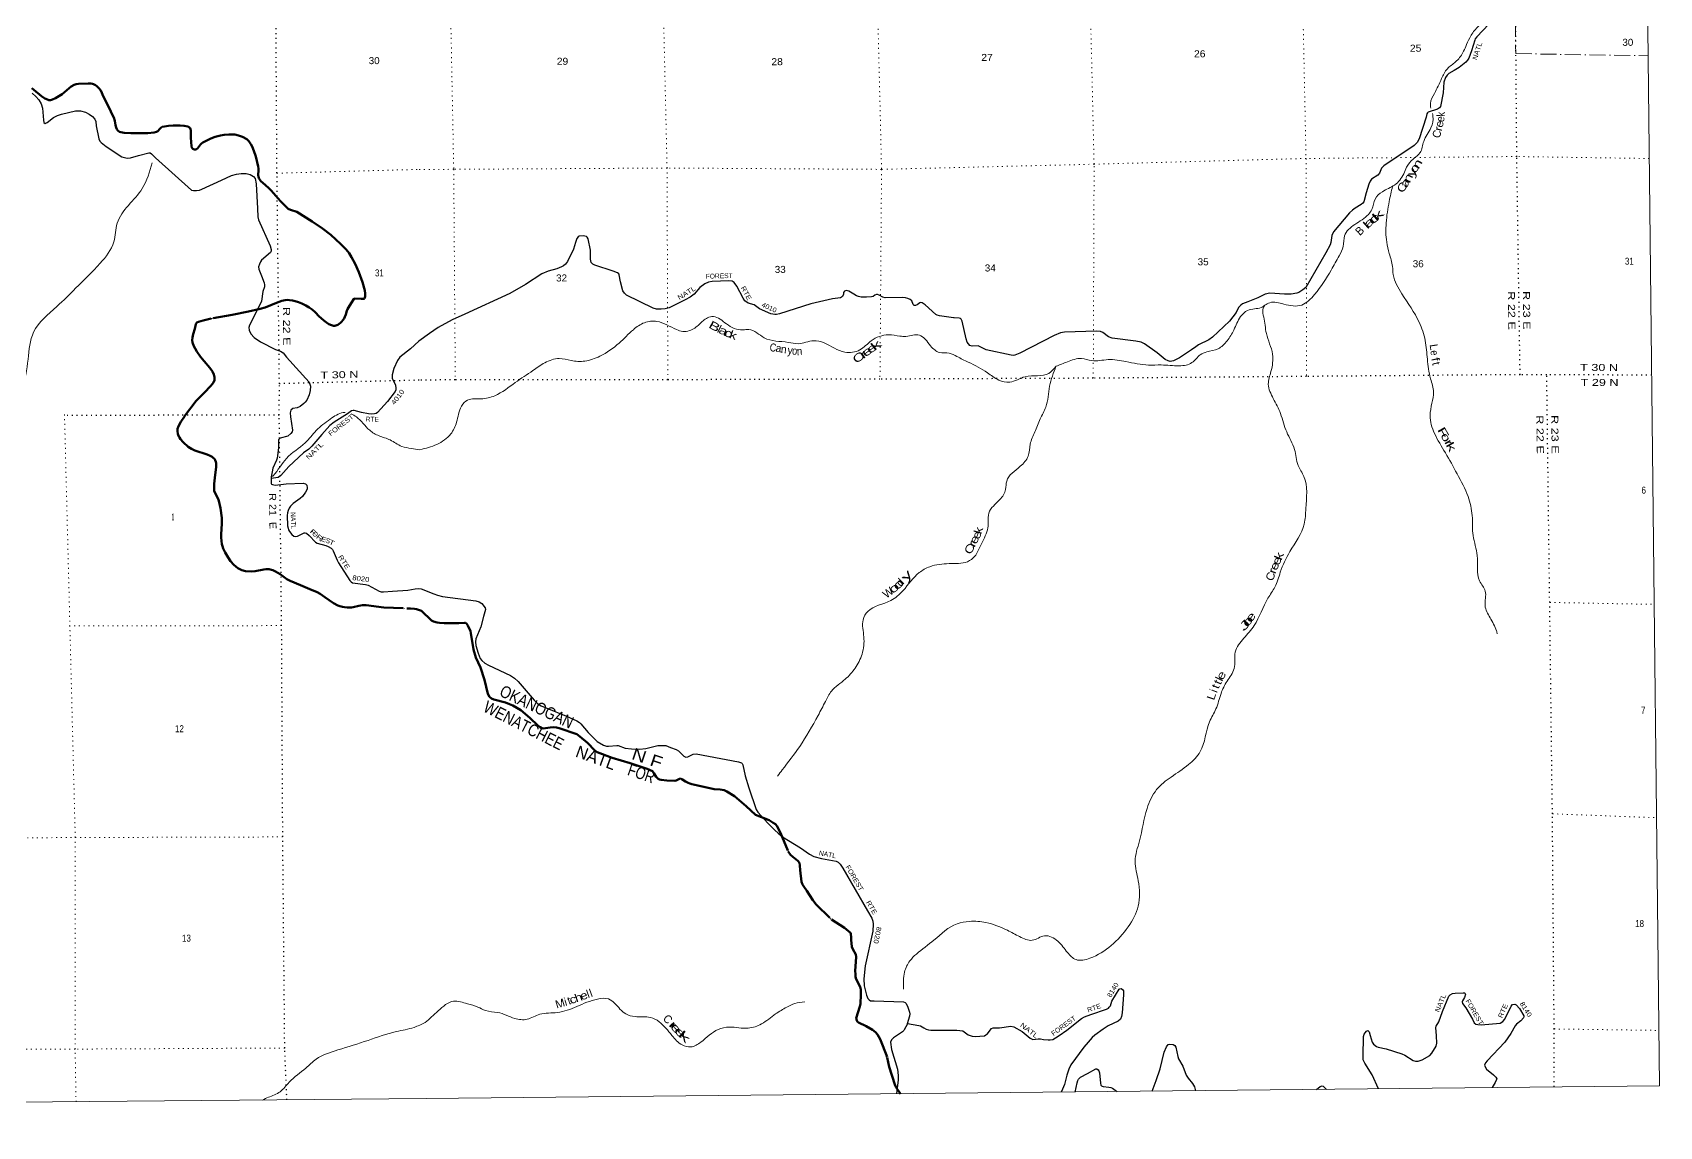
# Model space of a CAD drawing. Header units: feet. Extents: x 0 to 246606, y 183576 to 368785.
# Drawn here: x 205943 to 246606, y 183916 to 211269 of the extents above; entities that cross this region are included whole.
import ezdxf
from ezdxf.enums import TextEntityAlignment as Align

# ---------------------------------------------------------------- set-up
doc = ezdxf.new("R2010")
doc.units = ezdxf.units.FT
doc.header["$LTSCALE"] = 80
for name, pattern in [('DOT_DASHED', [7.7, 5, -1.2, 0.3, -1.2]), ('DOTTED', [1.5, 0.3, -1.2]), ('LONG_DASH_SHORT_DASH', [9.9, 6, -1.2, 1.5, -1.2])]:
    doc.linetypes.add(name, pattern=pattern)
for name, color, linetype, lineweight in [('11', 7, 'LONG_DASH_SHORT_DASH', 60), ('29', 7, 'Continuous', 25), ('30', 7, 'Continuous', 25), ('39', 7, 'Continuous', 13), ('4', 7, 'Continuous', 13), ('41', 7, 'Continuous', 13), ('44', 7, 'DOT_DASHED', 13), ('6', 7, 'DOTTED', 25), ('7', 7, 'DOTTED', 13)]:
    doc.layers.add(name, color=color, linetype=linetype, lineweight=lineweight)

msp = doc.modelspace()

# ---------------------------------------------------------------- linework, layer by layer
at = {"layer": '11'}
for points in [[(205929.28, 209878.68), (205976.35, 209834.65), (206167.36, 209680.72), (206252, 209623.5), (206314.96, 209590.66), (206352.75, 209579.75), (206393.06, 209580.3), (206439.2, 209591.87), (206513.36, 209626.19), (206684.31, 209729.96), (206856.95, 209878.93), (206909.09, 209919.4), (206985.51, 209962.25), (207033.9, 209978.59), (207094.64, 209987.96), (207336.32, 209994.31), (207402.67, 209990.75), (207441.76, 209983.58), (207469.34, 209975.38), (207513.02, 209955.71), (207552.13, 209929.62), (207603.9, 209879.7), (207647.01, 209815.65), (207717.11, 209664.27), (207767.35, 209567.22), (207902.61, 209292.7), (207982.95, 209119.41), (207994.39, 209086.78), (208001.27, 209057.8), (208016.69, 208956.62), (208030.15, 208898.36), (208048.86, 208853.86), (208068.4, 208825.19), (208094.23, 208800.82), (208116.93, 208786.63), (208150.72, 208774.36), (208230.55, 208761.26), (208399.61, 208752.48), (208677.89, 208749.82), (208828.53, 208755.99), (208982.89, 208771.71), (209044.08, 208784.04), (209076.24, 208806.7), (209125.84, 208864.17), (209154.74, 208893.04), (209179.46, 208908.16), (209237.24, 208922.64), (209344.16, 208936.89), (209461.43, 208943.28), (209536.55, 208943.67)], [(209536.55, 208943.67), (209635.47, 208944.18), (209735.3, 208934.31), (209823.67, 208915.5), (209848.53, 208905.72), (209867.59, 208893.75), (209884.88, 208876.26), (209894.68, 208855.53), (209899.32, 208821.35), (209901.4, 208762.6), (209900.64, 208656.66), (209905.73, 208521.97), (209914.18, 208435.49), (209924.78, 208386.37), (209929.22, 208378.04), (209937.41, 208368.9), (209948.85, 208360.78), (209964.81, 208353.49), (209988.79, 208347.59), (210012.83, 208346.48), (210037.48, 208352.55), (210062.69, 208370.31), (210088.45, 208398.55), (210143.05, 208471.86), (210164.29, 208496.23), (210196.03, 208522.96), (210399.96, 208619.07), (210511.37, 208660.56), (210637.09, 208695.65), (210733.11, 208712.66), (210851.15, 208723.12), (210932.46, 208722.64), (211000.66, 208716.4), (211094.35, 208697.53), (211191.47, 208662.69), (211297.26, 208601.56), (211352.87, 208550.08), (211401.93, 208480.11), (211432.59, 208416.69), (211473.39, 208314.5), (211520.31, 208170.86), (211583.85, 207919.44), (211593.66, 207868.59), (211594.7, 207828.99), (211585.86, 207701.35), (211588.31, 207666.07), (211599.85, 207624.52), (211614.35, 207598.99), (211649.22, 207555.62), (211695.47, 207508.53), (211839.83, 207384.15), (211909.28, 207314.95), (212144.61, 207050.33), (212231.51, 206956.95), (212335.9, 206859.32), (212387.28, 206834.22), (212550.16, 206782.24), (212934.42, 206544.85), (213192.27, 206367.64), (213396.12, 206210), (213649.39, 205981.15), (213779.35, 205843.65), (213853.49, 205750.26), (213915.75, 205652.63), (214004.94, 205485.74), (214097.82, 205279.96), (214186.9, 205030.23), (214245.92, 204821.14), (214258.47, 204742.59), (214259.14, 204697.45), (214256.38, 204670.87), (214249.31, 204643.86), (214236.87, 204622.73), (214224.09, 204613.1), (214208.14, 204609.37), (214158.51, 204611.42), (213977.82, 204619.44), (213905.23, 204503.58)], [(213905.23, 204503.58), (213836.95, 204394.6), (213815.22, 204351.9), (213799.96, 204311.96), (213770.65, 204217.65), (213750.75, 204162.85), (213728.15, 204116.78), (213699.32, 204074.01), (213673.01, 204042.93), (213637.75, 204008.42), (213607.41, 203984.39), (213569.77, 203961.33), (213544.9, 203950.2), (213522.26, 203943.01), (213502.55, 203939.17), (213468.02, 203938.33), (213441.09, 203942.62), (213412.53, 203950.99), (213352.63, 203978.12), (213289.05, 204016.35), (213222.25, 204064.65), (213155.5, 204123.92), (213106.97, 204172.45), (213005.41, 204276.47), (212933.16, 204341.17), (212855.47, 204396.37), (212776.65, 204440.58), (212671.53, 204492.84), (212589.47, 204527.14), (212503.69, 204555.35), (212438.08, 204570.65), (212367.23, 204580.04), (212306.72, 204581.35), (212254.83, 204576.87), (212175.98, 204559.97), (212041.01, 204513.82), (211759.31, 204396.34), (211632.9, 204356.91), (211339.41, 204292.94), (210928.97, 204207.25), (210404.46, 204115.37), (210206.19, 204070.42), (210087.5, 204036.91), (210050.91, 204019.81), (210033.02, 203997.58), (210022.31, 203973.12), (209999.19, 203860.66), (209959.6, 203723.71), (209941.97, 203645.18), (209936.58, 203577.8), (209942.99, 203522.07), (209977.94, 203427), (210009.17, 203368.02), (210053.16, 203297.38), (210144.71, 203161.77), (210234.29, 203047.75), (210374.16, 202881.06), (210438.54, 202792.34), (210438.54, 202792.34), (210475.58, 202717.41), (210490.63, 202651.03), (210488.59, 202578.08), (210464.66, 202518.84), (210402.35, 202438.91), (210230.27, 202263.18), (210137.24, 202172.07), (210034.52, 202057.44), (209741.99, 201671.65), (209650.62, 201532.73), (209587.38, 201423.16), (209569.5, 201356.76), (209567.32, 201296.23), (209574.97, 201241.78), (209586.76, 201201.13), (209613.28, 201145.29), (209643.46, 201101), (209708.98, 201024.65), (209836.67, 200907.28), (209913.2, 200857.68), (209996.99, 200820.17), (210307.72, 200716.9), (210380.65, 200685.74), (210432.34, 200656.34), (210461.31, 200634.76), (210489.61, 200606.93), (210511.61, 200575.78), (210527.44, 200538.85), (210534.61, 200502.52), (210535.16, 200447.39)], [(210535.16, 200447.39), (210532.06, 200408.32), (210512.37, 200266.61), (210506.96, 200212.48), (210486.49, 199986.08), (210478.78, 199865.81), (210483.39, 199808.62), (210503.87, 199752.37), (210581.8, 199610.64), (210599.61, 199562.75), (210637.16, 199378.92), (210670.18, 199132.77), (210673.53, 199057.07), (210673.76, 198988.04), (210661.74, 198729.87), (210660.59, 198646.13), (210664.95, 198563.09), (210677.83, 198478.99), (210692.67, 198425.51), (210710.86, 198368.7), (210758.21, 198263.61), (210828.81, 198139.12), (210893.23, 198048.58), (210972.13, 197962.69), (211077.62, 197879.95), (211177.4, 197826.73), (211266.99, 197804.12), (211416.05, 197793.66), (211505.69, 197801.79), (211722.32, 197845), (211770.96, 197850.74), (211821.56, 197852.13), (211855.59, 197849.63), (211885.15, 197844.76), (211918.92, 197835.62), (211951.42, 197823.62), (212015.97, 197793.17), (212129.04, 197722.27), (212300.63, 197602.9), (212383.68, 197556.96), (212637.18, 197448.78), (212875.55, 197352.24), (213053.09, 197273.44), (213131.4, 197231.07), (213248, 197150.87), (213464.52, 196997.63), (213572.96, 196942.81), (213625.76, 196923.95), (213688.14, 196907.53), (213744.03, 196897.66), (213807.62, 196892.12), (213911.97, 196893.31), (213958.26, 196900.7), (214098.05, 196934.6), (214190.71, 196951.59), (214279.82, 196949.74), (214723.87, 196891.23), (215389.34, 196865.96), (215487.38, 196859.92), (215542.92, 196847.42), (215663.58, 196806.06)], [(215664.29, 196805.82), (215918.24, 196569.44), (215968.27, 196543.49), (216052.58, 196517.53), (216113.73, 196505.48), (216229.45, 196496.93), (216596.96, 196501.73), (216742.34, 196510.1), (216764.57, 196505.02), (216785.88, 196492.04), (216823.21, 196441.62), (216886.87, 196302), (216900.21, 196251.97), (216965.41, 195844.23), (217024.26, 195640.41), (217139.7, 195394.3), (217239.09, 195085.57), (217323.25, 194733.44), (217362.16, 194657.42), (217412.19, 194614.78), (217472.01, 194591.35), (217760.88, 194513.19), (217862.46, 194475.72), (217945.37, 194439.55), (218051.46, 194386.73), (218148.86, 194326.2), (218375.29, 194132.83), (218575.48, 193939.39), (218628.65, 193896.32), (218669.42, 193877.78), (218704.82, 193868.99), (218878.45, 193889.54), (218956.62, 193896.32), (219037.97, 193893.9), (219106.71, 193877.78), (219547.08, 193723.32), (219624.62, 193669.2), (219811.91, 193511.85), (219995.95, 193314.34), (220056.36, 193272.42), (220428.34, 193135.52), (220878.83, 193003.18), (221305.11, 192862.72), (221434.43, 192798.37), (221475.28, 192750.04), (221532.72, 192656.41), (221579.97, 192609.13), (221610.41, 192588.73), (221653.16, 192580.39), (221800.26, 192564.89), (221996.14, 192561.26), (222032.09, 192570.2), (222116.4, 192610.06), (222145.49, 192618.1), (222172.92, 192603.57), (222266.76, 192541.62), (222330.89, 192509.48), (222375.36, 192490.01), (222422.34, 192475.31), (222573.97, 192441.37), (222981.87, 192351.27), (223133.22, 192337.98), (223226.25, 192321.48), (223294.42, 192295.34), (223490.99, 192172.6), (223776.06, 191928.87), (224016.67, 191709.27), (224354.09, 191572.66), (224457.16, 191511.99), (224509.04, 191474.91), (224548.14, 191429.69), (224635.21, 191262.28), (224831.75, 190794.23), (224890.76, 190711.03), (224946.35, 190655.41), (225074.2, 190560.85), (225114.86, 190506.07), (225124.23, 190438.48), (225126.08, 190323.52), (225159.96, 190031.65), (225188.15, 189962.91), (225219.65, 189912.85), (225295.56, 189811.83), (225443.86, 189575.4), (225526.26, 189465.01), (225908.44, 189092.24), (226235.86, 188884.94), (226385.47, 188758.03), (226398.14, 188733.66), (226404.17, 188640.47)], [(226404.17, 188640.47), (226407.93, 188582.41), (226420.29, 188410.8), (226442.61, 188349.86), (226521.53, 188213.13), (226526.92, 188157.97), (226519.77, 188031.4), (226507.98, 187805.23), (226510.25, 187725.97), (226515.8, 187661.07), (226528.46, 187601.33), (226627.68, 187409.71), (226642.73, 187344.96), (226646.12, 187215.9), (226634.34, 186981.65), (226623.27, 186915.74), (226527.82, 186624.04), (226543.6, 186563.46), (226565.83, 186533.8), (226590.57, 186515.13), (226780.52, 186426.68), (226938.15, 186334.12), (227011.47, 186271.45), (227063.52, 186213.22), (227128.2, 186102.72), (227304.98, 185640.64), (227357.47, 185406.15), (227497.43, 184962.21), (227527.98, 184893.41), (227637.71, 184733.25)]]:
    msp.add_lwpolyline(points, dxfattribs=at)
at = {"layer": '29'}
for points in [[(242635.64, 211789.88), (242037.86, 211157.22), (242004.24, 211115.17), (241987.78, 211081.77), (241912.28, 210813.4), (241840.32, 210629.38), (241810.9, 210574.71), (241770.35, 210526.33), (241602.25, 210396.05), (241475.12, 210320.19)], [(241475.12, 210320.19), (241345.56, 210242.87), (241298.12, 210200.39), (241256.09, 210145.71), (241216.85, 210030.4), (241203.99, 209760.55), (241135.46, 209417.76), (241108.98, 209386.56), (241059.44, 209356.71), (240822.06, 209276.16), (240807.58, 209263.88), (240793.75, 209239.35), (240775.06, 209154.98), (240599.89, 208611.98), (240549.97, 208515.95), (240478.75, 208441.85), (239713.55, 207937.64), (239657.43, 207877.18), (239608.47, 207748.37), (239566.61, 207705.3), (239410.29, 207603.3), (239373.1, 207554.9), (239343.14, 207477.92), (239279.14, 207259.97), (239213.38, 207035.48), (239192.36, 207006.04), (239149.35, 206971), (238996.95, 206879.1), (238935.97, 206829.4), (238861.08, 206757.15), (238461.02, 206282.64), (238419.49, 206195.76), (238391.38, 206016.36), (238372.76, 205958.79), (238271.27, 205761.69), (237766.74, 204895.8), (237696.06, 204831.62), (237590.49, 204771.49), (237544.75, 204755.91), (237397.64, 204730.68), (237235.54, 204724.14), (236867.58, 204749.15), (236754.56, 204726.47), (236569.63, 204638.15), (236439.33, 204583.47), (236316.72, 204533.04), (236187.14, 204482.53), (236141.93, 204455.05), (236082.07, 204390.01), (236023.05, 204264.8), (235864.07, 204050.06), (235434.79, 203647.67), (235346.57, 203584.63), (235081.47, 203457.54), (235014.48, 203412.15), (234911.29, 203333.29), (234610.72, 203133.42), (234459.67, 203058.85), (234379.81, 203046.24), (234330.82, 203060.56), (234249.52, 203096.71), (234053.68, 203257.45), (233731.74, 203484.16), (233652.68, 203525.7), (233516.77, 203552.76), (232929.74, 203626.64), (232836.75, 203657.61), (232691.93, 203771.1), (232635.52, 203794.88), (232536.01, 203801.97), (231734.3, 203780.97), (231635.18, 203759.13), (231480.88, 203690.21), (230621.7, 203248.01), (230496.14, 203199.75), (230449.9, 203195.55), (230400.05, 203201.81), (229781.61, 203334.34), (229731.51, 203359.1), (229577.09, 203432.25), (229429.71, 203424.94), (229369.71, 203445.8), (229336.08, 203483.65), (229306.66, 203525.71), (229277.95, 203610.84), (229175.58, 204052.81), (229155.35, 204101.91), (229138.54, 204114.53), (229103.98, 204126.67), (228978.87, 204132.52)], [(205936.49, 209754.91), (206025.7, 209668.36), (206097.15, 209584.24), (206155.99, 209487.51), (206190.66, 209381.81), (206215.99, 209080.35), (206227.45, 209020.66), (206260.95, 208994.39), (206307.3, 209016.45), (206467.36, 209141.76), (206563.69, 209193.1), (206668.49, 209224.69), (207017.66, 209307.41), (207139.52, 209310.86), (207266.08, 209274.23), (207358.08, 209228.85), (207442.14, 209165.77), (207504.05, 209100.1), (207526.2, 209048), (207533.89, 208933.49), (207599.47, 208610.39), (207627.08, 208551.71), (207656.5, 208518.06), (207779.61, 208419.45)], [(207779.61, 208419.45), (208177.68, 208164.77), (208274.89, 208131.78), (208324.79, 208129.03), (208387.84, 208139.54), (208592.23, 208198.02), (208851.59, 208261.54), (208883.8, 208259.41), (208917.43, 208234.17), (209019, 208136.84), (209918.08, 207331.03), (209964, 207315.2), (210043.86, 207315.2), (210115.31, 207327.81), (210177.9, 207352.31), (210667.5, 207579.58), (210914.27, 207695.25), (211044.2, 207731.58), (211153.76, 207746.46), (211283.77, 207744.19), (211380.16, 207715.02), (211464.51, 207668.49), (211505.28, 207615.96), (211530.74, 207483.49), (211569.56, 206866.35), (211573.79, 206661.19), (211594.64, 206587.01), (211881.92, 205932.66), (211905.84, 205841.05), (211905.84, 205803.19), (211887.7, 205771.79), (211669.83, 205573.99), (211636.84, 205536.12), (211611.62, 205477.24), (211594.81, 205409.94), (211598.29, 205349.8), (211664.14, 205183.63), (211730.05, 205011.42), (211741.92, 204964.12), (211737.72, 204913.65), (211698.44, 204793.76), (211662.06, 204549.84), (211624.12, 204458.89), (211365.65, 203952.79), (211351.03, 203893.73), (211355.23, 203826.44), (211402.05, 203735.96), (211485.53, 203641.38), (211640.28, 203537.69), (212014.47, 203347.11), (212137.01, 203302.81), (212204.26, 203260.75), (212290.64, 203155.34), (212853.65, 202530.51), (212889.36, 202423.78), (212885.16, 202314.43), (212853.18, 202210.63), (212796.89, 202078.9), (212759.07, 202028.43), (212721.59, 201989.74), (212632.97, 201921.18), (212557.31, 201887.53), (212452.24, 201870.71), (212397.6, 201824.45), (212384.99, 201761.36), (212393.18, 201657.81), (212440.87, 201324.43), (212431.22, 201281.89), (212401.8, 201239.83), (212326.48, 201176.17), (212132.8, 201126.27), (212107.58, 201105.24), (212093.43, 201084.81), (212087.65, 200883.56), (212057.15, 200623.68), (212041.07, 200573.17), (211952.07, 200375.53), (211932.19, 200288.18), (211905.83, 200156.83), (211904.07, 200116.83)], [(219885.75, 205830.71), (219827.82, 206108), (219807.65, 206154.37), (219786.64, 206171.2), (219703.62, 206187.45), (219605.91, 206179.61), (219576.48, 206162.78), (219544.91, 206115.63), (219514.23, 206015.34)], [(219514.23, 206015.34), (219465.27, 205855.27), (219315.58, 205541.97), (219261.25, 205477.23), (219210.81, 205439.38), (219160.38, 205409.94), (219049.08, 205364.55), (218832.53, 205304.79), (218670.92, 205232.46), (218262.05, 204969.26), (217868.91, 204740.42), (216745.96, 204227.51), (216432.59, 204083.9), (216079.5, 203889.52), (215865.15, 203746.52), (215599.37, 203548.32)], [(222257.82, 204588.17), (221852.78, 204386.25), (221757.89, 204358.47), (221657.02, 204350.06), (221539.33, 204354.27), (221452.92, 204376.77), (220791.18, 204705.46), (220736.54, 204751.72), (220696.2, 204807.06), (220640.9, 205034.05), (220604.39, 205210.88), (220593.63, 205235.39), (220564.21, 205260.63), (220451.72, 205306.18), (219995.46, 205449.2), (219950.56, 205479.33), (219925.34, 205504.57), (219908.53, 205521.39), (219890.55, 205603.29), (219885.75, 205830.71)], [(225941.28, 204613.28), (225941.28, 204613.28), (225398.77, 204489.28), (224616, 204234.4), (224540.35, 204219.67), (224493.06, 204217.78), (224443.68, 204223.87), (224393.24, 204234.4), (224113.6, 204357.43), (223981.07, 204456.93), (223828.97, 204505.95), (223745.96, 204562.46), (223702.24, 204627.64), (223543.06, 204924.19), (223476.96, 205018.79), (223430.72, 205048.23), (223345.46, 205059.37), (222927.45, 205047.72), (222838.09, 205027.2), (222745.62, 204985.14), (222622.33, 204890.09), (222480.82, 204728.59), (222382.85, 204650.5), (222257.82, 204588.17)], [(228978.87, 204132.52), (228958.45, 204133.47), (228613.15, 204181.82), (228554.3, 204198.65), (228521.05, 204220.28), (228249.48, 204457.48), (228176.02, 204511.98), (228137.6, 204520.93), (228117.18, 204507.78), (228057.57, 204457.84), (228012.1, 204440.48), (227980.96, 204445.11), (227953.26, 204469.92), (227922.95, 204563.37), (227877.6, 204596.1), (227819.28, 204616.83), (227764.12, 204633.95), (227693.75, 204639.9), (227255.54, 204633.95), (227196.69, 204649.71), (227104.23, 204705.45), (227058, 204718.07), (227040.35, 204714.79), (226999.15, 204701.25), (226952.02, 204669.74), (226915.09, 204659.19), (226790.68, 204648.22), (226654.5, 204648.68), (226583.05, 204667.6), (226541.02, 204682.33), (226468.48, 204729.99), (226347.68, 204804.29), (226279.58, 204814.92), (226238.4, 204804.29), (226213.18, 204770.65), (226208.98, 204724.38), (226183.76, 204669.71), (226138.31, 204638.57), (225941.28, 204613.28)], [(215599.37, 203548.32), (215393.03, 203362.21), (215127.31, 203149.74), (215066.57, 203069.38), (214972.36, 202870.22), (214927.87, 202711.88), (214929.95, 202658.25), (214935.07, 202624.32), (215014.96, 202454.3), (215024.54, 202379.62), (215026.62, 202338.6), (215006.73, 202293.25), (214815.47, 202041.45), (214562.2, 201767.67), (214530.66, 201745.58), (214488.63, 201732.96), (214417.17, 201728.75), (214343.63, 201738.23), (214168.32, 201770.01), (213979.75, 201818), (213954.83, 201817.08), (213919.12, 201809.73), (213812.61, 201737.5), (213482, 201527.94), (213375.74, 201444.48), (213170.21, 201216.65), (212923.37, 200925.95), (212847.33, 200850.79), (212713.17, 200758.42), (212350.87, 200416.01), (212145.41, 200194.68), (212079.77, 200147.14), (211904.07, 200116.83)], [(211904.11, 200112.81), (211907.4, 199996.17), (211914.24, 199975.97), (211939.46, 199967.56), (212009.9, 199953.16), (212285.65, 199980.67), (212704.42, 200001.2), (212765.74, 199982.5), (212796.89, 199950.73), (212809.5, 199887.65), (212805.3, 199849.79), (212767.98, 199779.34), (212687.61, 199665.79), (212635.74, 199616.78), (212456.44, 199492.3), (212389.81, 199424.67), (212355.57, 199373.48), (212330.35, 199319.86), (212313.52, 199256.77), (212308.38, 199190.31), (212317.74, 198932.92), (212328.23, 198874.04), (212342.28, 198836.65), (212368.18, 198788.87), (212424.92, 198719.47), (212477.46, 198677.41), (212514.18, 198667.74), (212561.52, 198673.21), (212733.22, 198758.94), (212756.97, 198761.53), (212786.39, 198748.91), (212857.97, 198694.07), (213017.55, 198529.15), (213058.11, 198503.38), (213270.82, 198443.61), (213334.89, 198415.6), (213404.24, 198377.74), (213437.94, 198345.06), (213460.98, 198310.45), (213552.97, 198072.86), (213589.18, 198008.68), (213872.89, 197564.96), (213904.41, 197531.31), (213943.28, 197508.29), (214261.77, 197469.93), (214328.92, 197450.35), (214513.17, 197348.27), (214604.23, 197303.14), (214658.87, 197286.32), (214715.89, 197286.37), (214935.82, 197297.1), (215321.56, 197327.96), (215507.9, 197358.87), (215596.13, 197366.22), (215658.94, 197361.39)], [(215658.94, 197361.39), (215968.95, 197231.81), (216066.87, 197197.99), (216185.86, 197169.26), (217019.49, 197057.68), (217105.04, 197033.96), (217169.82, 196988.52), (217251.9, 196884.56), (217260.56, 196842.6), (217218.15, 196670.89), (217150.68, 196406.61), (217025.19, 196110.78), (217017.86, 196035.08), (217025.1, 195938.52), (217083.97, 195749.81), (217130.26, 195618.69), (217169, 195569.38), (217243.75, 195496.72), (217338.1, 195452.07), (217890.75, 195191.12), (217987.69, 195128.71), (218084.43, 195045.84), (218479.46, 194573.54), (218565.97, 194488.38), (218651.79, 194434.74), (218795.64, 194373.61), (219293.02, 194172.57), (219547.05, 194062.52), (219614.3, 194020.46), (219648.81, 193986.42), (219829.29, 193764.53), (220058.29, 193539.04), (220211.14, 193448.47), (220291, 193427.44), (220342.52, 193422.73), (220548.33, 193442.62), (220576.81, 193444.26), (220755.17, 193377.97), (220917.26, 193355.94), (221110.6, 193347.53), (221268.41, 193366.29), (221568.74, 193440.05), (221675.51, 193444.28), (221770.49, 193437.95), (221886.21, 193393.76), (222026.88, 193341.22), (222085.27, 193304.89), (222220.22, 193177.19), (222274.99, 193153.54), (222325.3, 193156.16), (222457.91, 193227.58), (222527.05, 193231.87), (222836.31, 193174.48), (223589.54, 193030), (223666.09, 193006.85), (223682.9, 192990.03), (223699.55, 192954.46), (223757.41, 192683.2), (223849.95, 192384.07), (224028.26, 191844.12), (224073.79, 191776.64), (224153.65, 191679.91), (224321.78, 191499.06), (224497.21, 191324.79), (224582.37, 191250.91), (224691.65, 191158.38), (225138.98, 190879.42), (225359.94, 190723.08), (225472.84, 190668.92), (225663.38, 190616.21), (226029.86, 190546.91), (226078.67, 190521.2), (226124.9, 190474.93), (226193.54, 190377.21), (226814.66, 189307.65), (226919.91, 189125.37), (226948.71, 189049.14), (226957.12, 188977.64), (226944.12, 188797.47), (226754.69, 187934.29), (226717.54, 187604.43), (226728.48, 187434.85), (226789.96, 187197.85), (226822.62, 187112.35), (226851.98, 187081.63), (226889.87, 187061.88), (226975.51, 187056.53), (227713.16, 187030.68), (227755.7, 187015.61), (227768.31, 186998.79), (227813.46, 186922.84), (227859.69, 186776.29), (227869.19, 186729.61), (227864.99, 186670.73), (227806.73, 186481.94)], [(227814.66, 186494.09), (228096.06, 186444.18), (228138.19, 186431), (228218.04, 186380.82), (228276.89, 186351.09), (228339.8, 186335.57), (228398.78, 186325.85), (229044.95, 186323.53), (229194.59, 186310.73), (229327.12, 186211.22), (229424.34, 186172.33), (229505.45, 186164.45), (229733.48, 186184.53), (229773.2, 186205.98), (229802.62, 186227.01), (229907.7, 186365.8), (229953.93, 186386.83), (230110.82, 186383.04), (230395.26, 186420.48), (230468.09, 186406.24), (230677.56, 186291.3), (230878.61, 186126.07), (230946.62, 186094.33), (231077.74, 186109.55), (231139.2, 186109.25), (231211.27, 186092.59), (231328.34, 186079.81), (231378.78, 186079.81), (231443.56, 186094.59), (231513.28, 186130.28), (231605.76, 186189.16), (231790.7, 186323.74), (232160.56, 186616.05), (232236.63, 186657), (232397.5, 186716.76), (232786.83, 186851.58), (232833.06, 186872.61), (232853.82, 186899.85), (232883.5, 186935.7), (232922.74, 187045.38), (233104.85, 187350.9), (233123.07, 187360.49), (233148.29, 187364.69), (233183.73, 187343.53), (233207.14, 187305.81), (233211.61, 187210.92), (233178.75, 186759.73), (233160.9, 186662.31), (233131.48, 186599.23), (233074.25, 186549.48), (232829.18, 186436.66), (232698.9, 186353), (232492.61, 186201.78), (232429.56, 186142.89), (232325.15, 186025.69), (232215.63, 185895.92), (231897.8, 185456.37), (231845.33, 185352.19), (231793.85, 185201.84), (231734.06, 184969.83), (231685.62, 184851.7), (231649.27, 184774.36)], [(239583.16, 184857.78), (239425.64, 185205.21), (239240.28, 185495.49), (239204.97, 185579.31), (239197.69, 185674.28), (239205.8, 186167.52), (239221.78, 186222.81), (239247, 186260.66), (239284.83, 186302.72), (239315.1, 186315.41), (239347.88, 186281.69), (239377.22, 186191.14), (239427.79, 186020.48), (239457.16, 185974.66), (239534.08, 185918.73), (239574.84, 185898.96), (239777.27, 185854.4), (240167.48, 185734.93), (240245.83, 185697.4), (240453.45, 185568.35), (240512.13, 185547.76), (240575.18, 185545.67), (240679.51, 185584.39), (240864.05, 185690.65), (240919.83, 185749.65), (241029.11, 185922.09), (241046.14, 185998.19), (241031.8, 186179.23), (241017.08, 186392.48), (241024.91, 186426.79), (241094.1, 186536.06), (241183.94, 186788.46), (241344.35, 187173.33), (241378.79, 187208.83), (241432.61, 187238.52), (241499.46, 187252.15), (241697.41, 187259.55), (241731.03, 187255.34), (241748.03, 187244.22), (241760.45, 187225.9), (241735.12, 187143.46), (241680.6, 187059.77), (241676.39, 187036.64), (241680.38, 186994.03), (241768.64, 186880.05), (241931.68, 186597.63), (241979.02, 186508.81), (242018.04, 186473.57), (242067.28, 186462.54), (242153.59, 186456.62), (242627.74, 186502.98), (242689.34, 186538.25), (242745.76, 186598.61), (242897.27, 186928.03), (242933.12, 186967.24), (242987.58, 186977.12), (243025.59, 186954.63), (243106.13, 186863.4), (243215.37, 186685.19), (243218.93, 186668.63), (243206.32, 186630.78), (243138.18, 186555.69), (243029.79, 186470.95), (242996.27, 186431.68), (242895.59, 186239.58), (242742.67, 186024.89), (242303.94, 185560.14), (242256.42, 185507.81), (242234.57, 185450.84), (242248.01, 185406.87), (242286.3, 185350.64), (242457.77, 185205.17), (242517.01, 185146.11), (242542.23, 185108.26), (242535.97, 185087.08), (242502.32, 185014.67), (242479.2, 184970.51), (242426.45, 184888.36)], [(227808.75, 186481.96), (227730.49, 186332.17), (227717.88, 186315.34), (227683.91, 186283.62), (227459.48, 186134.74), (227415.25, 186084.02), (227388.15, 186021.39), (227414.58, 185842.47), (227560, 185348.53), (227579.17, 185190.27), (227581.45, 185080.99), (227533.69, 184732.19)], [(233923.88, 184797.99), (234023.7, 185062.03), (234125.09, 185360.82), (234225.1, 185772.33), (234283.14, 185909.47), (234329.37, 185964.15), (234372.11, 185974.89), (234451.26, 185964.15), (234493.29, 185943.12), (234516.45, 185899.65), (234565.79, 185664.55), (234581.56, 185606.65), (234691.98, 185422.07), (234774.9, 185198.68), (234822.9, 185123.27), (234933.64, 184987.34), (234985.05, 184904.27), (235013.01, 184809.38)], [(231998.63, 184777.98), (232050.74, 185008.8), (232070.23, 185063.05), (232084.91, 185099.84), (232108.05, 185126.14), (232139.93, 185148.46), (232314.55, 185240.55), (232515.14, 185357.02), (232538.87, 185357.46), (232547.25, 185356.4), (232576.67, 185331.16), (232593.51, 185306.99), (232607.28, 185255.15), (232634.65, 184999.74), (232648.13, 184952.64), (232660.76, 184934.77), (232675.47, 184926.36), (232700.29, 184917.77), (232847.96, 184900.93), (232896.14, 184888.51), (232933.94, 184872.73), (232998.35, 184827.74), (233051.38, 184788.9)], [(238035.28, 184841.29), (238124.77, 184914.79), (238152.11, 184927.4), (238178.59, 184928.75), (238202.55, 184921.09), (238217.24, 184910.58), (238283.38, 184843.93)]]:
    msp.add_lwpolyline(points, dxfattribs=at)
at = {"layer": '39'}
for points in [[(240890.94, 209378.88), (240883.02, 209498.19), (240981.01, 209747.88), (241161.42, 210116.42), (241305.98, 210364.15), (241509.61, 210533.46), (241692.69, 210767.15), (241762.82, 210916.17), (241862.98, 211135.67), (242029.84, 211375.38), (242247.52, 211568.86), (242563.62, 211921.46), (242879.89, 212239.84), (243173.82, 212572.28), (243268.11, 212749.51), (243287.92, 212840.1), (243396.59, 212891.95)], [(236743.49, 204453.5), (236868.69, 204514.03), (237214.98, 204478.21), (237664.45, 204454.6), (237987.03, 204720.66), (238403.11, 205331), (238601.8, 205687.48), (238703.92, 205921.07), (238735.03, 206188.8), (238992.78, 206468.87), (239331.62, 206722.87), (239414.03, 206843.73), (239503.87, 207103.47), (239681.11, 207288.85), (239985.95, 207456.27), (240213.34, 207736.3), (240285.43, 207899.41), (240446.39, 208102.89), (240623.73, 208266.13), (240715.51, 208546), (240896.05, 208888.37), (240945.27, 209178.25), (240936.54, 209247.02)], [(208929.46, 208010.24), (208685.35, 207370.59), (208059.66, 206500.75), (207974.16, 206035.22), (207631.64, 205498.91), (207020.26, 204875.51), (206549.47, 204417.85), (205970.6, 203778.83), (205831.95, 203100.53), (205702.56, 202345.7), (205556.04, 201784.32), (205351.87, 201169.54), (205120.68, 200865.1), (204517.75, 200475.93), (203885.39, 200033.82), (203458.17, 199498.16), (203102.73, 199014.11), (202650.21, 198419.52), (202242.56, 198180.84), (201935.14, 197980.1), (201613.25, 197413.86), (201531.4, 196843.44), (201480.1, 196124.18), (201505.72, 195385.99), (201407.97, 195059.5), (201102.47, 194606.54), (200595.3, 194283.5), (199935.6, 193784.43), (199466.79, 193328.82), (199430.9, 193292.62)], [(239933.36, 207418.49), (239852.3, 207045.52), (239775.93, 206506.03), (239788.31, 206031.06), (239854.46, 205741.31), (239934.94, 205419.38), (239952.1, 205216.12), (240170.98, 204733.34), (240599.42, 204023.38), (240751.36, 203570.71), (240806.22, 203101.82), (240885.47, 202612.83), (240961.95, 202278.82), (240920.78, 201999.01), (240873.66, 201693.03), (240983.06, 201246.34), (241256.61, 200759.6), (241548.56, 200234.65), (241822.5, 199665.39), (241925.97, 199190.52), (241948.6, 198689.39), (242052.18, 198190.37), (242111.88, 197556.45), (242252.76, 197301.01), (242248.39, 196942.75), (242371.29, 196636.97), (242532.76, 196309.1), (242553.37, 196230.63)], [(215625.07, 200837.65), (216047.47, 200970.92), (216396.4, 201230.98), (216540.75, 201522.99), (216666.34, 201927.69), (216817.42, 202078.82), (217155.3, 202109.41), (217499.02, 202188.32), (218007.53, 202516.99), (218449.38, 202817.41), (218748.01, 203013), (219105.78, 203116.08), (219401.54, 203066.11), (219745.7, 203052.44), (220121.6, 203175.66), (220605.82, 203504.31), (220960.46, 203838.83), (221236.93, 204014.27), (221548.5, 204044.83), (222039.29, 203842.14), (222197.39, 203796.04), (222365.3, 203816.37), (222607.45, 203971.63), (222815.15, 204134.91), (222960.74, 204165.27), (223287.49, 203982.51), (223695.04, 203834.06), (223848.83, 203844.31), (224228.32, 203637.46), (224828.01, 203521.44), (225081.18, 203487.53), (225465.4, 203562.46), (225730.82, 203508.43), (226244.02, 203275.58), (226622.25, 203334.4), (226904.55, 203560.16), (227339.01, 203711.63), (227620.52, 203677.75), (227774.38, 203671.9), (228108.21, 203702.49), (228390.84, 203433.13), (228610.22, 203270.36), (228851.17, 203252.54), (229047.91, 203168.24), (229329.93, 203027.69), (229812.93, 202762.6), (230091.1, 202579.78), (230366.63, 202527.78), (230756.63, 202663.09), (231345.25, 202746.32), (231521.54, 202920.53)], [(227710.46, 187351.03), (227738.8, 187775.74), (227871.04, 188057.67), (228034.19, 188226.93), (228473.77, 188577.67), (229050.71, 188986.93), (229360.13, 189043.66), (229773.17, 189017.99), (230310.49, 188821.39), (230614.86, 188662.75), (230931.06, 188570.55), (231236.16, 188683.62), (231568.76, 188547.16), (231810.97, 188265.68), (232024.35, 188088.82), (232372.33, 188123.45), (232901.12, 188442.08), (233328.01, 188907.52), (233578.56, 189425.08), (233577.55, 190061.09), (233502.39, 190542.02), (233609.24, 191057.4), (233801.71, 191868.74), (234038.31, 192339.99), (234401.15, 192654.4), (234836.89, 192962.86), (235130.84, 193291.28), (235360.06, 194036.24), (235520.46, 194356.45), (235648.17, 194741.02), (235800.53, 195051.16), (235977.15, 195365.35), (236005.55, 195777.98), (236218.46, 196122.4), (236476.03, 196440.71), (236820.91, 197125.44), (236993.66, 197403.39), (237129.54, 197771.88), (237367.93, 198291.43), (237728.99, 198980.2), (237767.64, 199364.67), (237719.27, 200169.68), (237576.27, 200445.24), (237487.33, 200845.66), (237288.91, 201282.17), (237134.9, 201744.9), (236955, 202117.03), (236829.83, 202475.14), (236897.13, 202793.22), (236935.55, 203225.99), (236781.27, 203745.08), (236716.57, 204155.59), (236693.4, 204344.75), (236743.49, 204453.5)], [(231522.53, 202923.65), (231807.4, 203034.68), (232161.21, 203119.64), (232414.48, 203065.6), (232825.25, 203090.25), (233272.82, 203040.46), (233835.92, 202954.59), (234151.67, 202956.99), (234605.16, 202937.4), (234922.58, 203014.26), (235128.1, 203211.75), (235291.71, 203282.39), (235572.7, 203359.21), (235802.48, 203562.77), (235969.2, 203830.65), (236137.63, 204164.96), (236308.95, 204318.13), (236488.89, 204360.61), (236648.64, 204393), (236743.49, 204453.5)], [(231522.53, 202923.65), (231364.99, 202426.33), (231268.31, 201902.91), (231128.03, 201606.88), (230993.97, 201280.67), (230880.04, 200976.62), (230824.81, 200674.65), (230629.67, 200422.83), (230291.39, 200052.1), (230264.03, 199846.77), (230119.52, 199588.97), (229845.84, 199254.54), (229830.74, 199025.08), (229809.37, 198837.87), (229637.21, 198435.13), (229494.74, 198175.33), (229309.18, 198038.24), (228851.96, 197989.39), (228368.57, 197912.33), (228106.14, 197765.09), (227699.42, 197313.76), (227392.94, 197065.84), (226819.4, 196791.43), (226705, 196588.01), (226721.22, 196157.32), (226674.69, 195726.55), (226502.29, 195376.14), (226256.67, 195100.1), (225911.97, 194801.82), (225761.38, 194546.03), (225576.84, 194193.59), (225117.02, 193418.16), (224678.56, 192829.93), (224565.94, 192678.84)], [(211937.73, 200169.18), (211956.66, 200188.12), (212291.31, 200622.17), (212759.11, 201013.19), (213032.67, 201316.3), (213385.1, 201604.54), (213709.28, 201765.19), (213755.26, 201770.28)], [(213902.85, 201735.66), (214037.64, 201657.5), (214369.53, 201323.85), (214603.61, 201184.36), (214879.46, 201081.88), (215170.33, 200921.12), (215411.09, 200870.53), (215625.07, 200837.65)], [(215757.6, 186515.96), (216084.6, 186807.77), (216466, 187049.75), (216810.41, 186983.74), (217075.95, 186903.55), (217260.56, 186815.22), (217570.48, 186767.29), (217996.26, 186616.84), (218304.01, 186597.09), (218621.2, 186722.25), (219062.25, 186765.05), (219545.29, 186916.58), (220062.57, 187102.36), (220335.81, 187104.7), (220492.19, 186996.21), (220770.75, 186730.87), (221001.82, 186664.72), (221386.5, 186643.05), (221601.56, 186536.63), (221923.02, 186190.84), (222183.22, 185955.67), (222393.97, 185905.6), (222648.42, 186026.67), (223076.04, 186341.16), (223363.17, 186401.88), (223830.87, 186374.26), (224162.31, 186481.33), (224515.34, 186729.31), (224793.85, 186900.73), (224997.85, 186993.55), (225244.6, 187032.09)], [(211689.45, 184575.51), (211838.65, 184645.98), (212128.9, 184783.87), (212359.05, 185025.74), (212775.06, 185375.55), (213033.71, 185599.71), (213574.59, 185830.47), (214329.1, 186068.73), (215035.47, 186290.06), (215479.51, 186394.13), (215757.8, 186516.14)]]:
    msp.add_spline(points, degree=3, dxfattribs=at)
at = {"layer": '4'}
msp.add_line((244583.23, 368785.28), (246606.45, 184933.96), dxfattribs=at)
msp.add_line((244583.23, 368785.28), (246606.45, 184933.96), dxfattribs=at)
msp.add_lwpolyline([(123305.1, 183916.31), (154130.93, 184107.12), (184956.47, 184340.33), (215781.67, 184615.95), (246606.45, 184933.96)], dxfattribs=at)
msp.add_lwpolyline([(123305.1, 183916.31), (154130.93, 184107.12), (184956.47, 184340.33), (215781.67, 184615.95), (246606.45, 184933.96)], dxfattribs=at)
at = {"layer": '44'}
for points in [[(237532.32, 230776.73), (237544.15, 229274.77), (240236.82, 229325.85), (240296.04, 213394.56), (242997.7, 213427.46), (243013.14, 210740.83), (246323.05, 210687.52)], [(205929.28, 209878.68), (205976.35, 209834.65), (206167.36, 209680.72), (206252, 209623.5), (206314.96, 209590.66), (206352.75, 209579.75), (206393.06, 209580.3), (206439.2, 209591.87), (206513.36, 209626.19), (206684.31, 209729.96), (206856.95, 209878.93), (206909.09, 209919.4), (206985.51, 209962.25), (207033.9, 209978.59), (207094.64, 209987.96), (207336.32, 209994.31), (207402.67, 209990.75), (207441.76, 209983.58), (207469.34, 209975.38), (207513.02, 209955.71), (207552.13, 209929.62), (207603.9, 209879.7), (207647.01, 209815.65), (207717.11, 209664.27), (207767.35, 209567.22), (207902.61, 209292.7), (207982.95, 209119.41), (207994.39, 209086.78), (208001.27, 209057.8), (208016.69, 208956.62), (208030.15, 208898.36), (208048.86, 208853.86), (208068.4, 208825.19), (208094.23, 208800.82), (208116.93, 208786.63), (208150.72, 208774.36), (208230.55, 208761.26), (208399.61, 208752.48), (208677.89, 208749.82), (208828.53, 208755.99), (208982.89, 208771.71), (209044.08, 208784.04), (209076.24, 208806.7), (209125.84, 208864.17), (209154.74, 208893.04), (209179.46, 208908.16), (209237.24, 208922.64), (209344.16, 208936.89), (209461.43, 208943.28), (209536.55, 208943.67)], [(209536.55, 208943.67), (209635.47, 208944.18), (209735.3, 208934.31), (209823.67, 208915.5), (209848.53, 208905.72), (209867.59, 208893.75), (209884.88, 208876.26), (209894.68, 208855.53), (209899.32, 208821.35), (209901.4, 208762.6), (209900.64, 208656.66), (209905.73, 208521.97), (209914.18, 208435.49), (209924.78, 208386.37), (209929.22, 208378.04), (209937.41, 208368.9), (209948.85, 208360.78), (209964.81, 208353.49), (209988.79, 208347.59), (210012.83, 208346.48), (210037.48, 208352.55), (210062.69, 208370.31), (210088.45, 208398.55), (210143.05, 208471.86), (210164.29, 208496.23), (210196.03, 208522.96), (210399.96, 208619.07), (210511.37, 208660.56), (210637.09, 208695.65), (210733.11, 208712.66), (210851.15, 208723.12), (210932.46, 208722.64), (211000.66, 208716.4), (211094.35, 208697.53), (211191.47, 208662.69), (211297.26, 208601.56), (211352.87, 208550.08), (211401.93, 208480.11), (211432.59, 208416.69), (211473.39, 208314.5), (211520.31, 208170.86), (211583.85, 207919.44), (211593.66, 207868.59), (211594.7, 207828.99), (211585.86, 207701.35), (211588.31, 207666.07), (211599.85, 207624.52), (211614.35, 207598.99), (211649.22, 207555.62), (211695.47, 207508.53), (211839.83, 207384.15), (211909.28, 207314.95), (212144.61, 207050.33), (212231.51, 206956.95), (212335.9, 206859.32), (212387.28, 206834.22), (212550.16, 206782.24), (212934.42, 206544.85), (213192.27, 206367.64), (213396.12, 206210), (213649.39, 205981.15), (213779.35, 205843.65), (213853.49, 205750.26), (213915.75, 205652.63), (214004.94, 205485.74), (214097.82, 205279.96), (214186.9, 205030.23), (214245.92, 204821.14), (214258.47, 204742.59), (214259.14, 204697.45), (214256.38, 204670.87), (214249.31, 204643.86), (214236.87, 204622.73), (214224.09, 204613.1), (214208.14, 204609.37), (214158.51, 204611.42), (213977.82, 204619.44), (213905.23, 204503.58)], [(213905.23, 204503.58), (213836.95, 204394.6), (213815.22, 204351.9), (213799.96, 204311.96), (213770.65, 204217.65), (213750.75, 204162.85), (213728.15, 204116.78), (213699.32, 204074.01), (213673.01, 204042.93), (213637.75, 204008.42), (213607.41, 203984.39), (213569.77, 203961.33), (213544.9, 203950.2), (213522.26, 203943.01), (213502.55, 203939.17), (213468.02, 203938.33), (213441.09, 203942.62), (213412.53, 203950.99), (213352.63, 203978.12), (213289.05, 204016.35), (213222.25, 204064.65), (213155.5, 204123.92), (213106.97, 204172.45), (213005.41, 204276.47), (212933.16, 204341.17), (212855.47, 204396.37), (212776.65, 204440.58), (212671.53, 204492.84), (212589.47, 204527.14), (212503.69, 204555.35), (212438.08, 204570.65), (212367.23, 204580.04), (212306.72, 204581.35), (212254.83, 204576.87), (212175.98, 204559.97), (212041.01, 204513.82), (211759.31, 204396.34), (211632.9, 204356.91), (211339.41, 204292.94), (210928.97, 204207.25), (210404.46, 204115.37), (210206.19, 204070.42), (210087.5, 204036.91), (210050.91, 204019.81), (210033.02, 203997.58), (210022.31, 203973.12), (209999.19, 203860.66), (209959.6, 203723.71), (209941.97, 203645.18), (209936.58, 203577.8), (209942.99, 203522.07), (209977.94, 203427), (210009.17, 203368.02), (210053.16, 203297.38), (210144.71, 203161.77), (210234.29, 203047.75), (210374.16, 202881.06), (210438.54, 202792.34), (210438.54, 202792.34), (210475.58, 202717.41), (210490.63, 202651.03), (210488.59, 202578.08), (210464.66, 202518.84), (210402.35, 202438.91), (210230.27, 202263.18), (210137.24, 202172.07), (210034.52, 202057.44), (209741.99, 201671.65), (209650.62, 201532.73), (209587.38, 201423.16), (209569.5, 201356.76), (209567.32, 201296.23), (209574.97, 201241.78), (209586.76, 201201.13), (209613.28, 201145.29), (209643.46, 201101), (209708.98, 201024.65), (209836.67, 200907.28), (209913.2, 200857.68), (209996.99, 200820.17), (210307.72, 200716.9), (210380.65, 200685.74), (210432.34, 200656.34), (210461.31, 200634.76), (210489.61, 200606.93), (210511.61, 200575.78), (210527.44, 200538.85), (210534.61, 200502.52), (210535.16, 200447.39)], [(210535.16, 200447.39), (210532.06, 200408.32), (210512.37, 200266.61), (210506.96, 200212.48), (210486.49, 199986.08), (210478.78, 199865.81), (210483.39, 199808.62), (210503.87, 199752.37), (210581.8, 199610.64), (210599.61, 199562.75), (210637.16, 199378.92), (210670.18, 199132.77), (210673.53, 199057.07), (210673.76, 198988.04), (210661.74, 198729.87), (210660.59, 198646.13), (210664.95, 198563.09), (210677.83, 198478.99), (210692.67, 198425.51), (210710.86, 198368.7), (210758.21, 198263.61), (210828.81, 198139.12), (210893.23, 198048.58), (210972.13, 197962.69), (211077.62, 197879.95), (211177.4, 197826.73), (211266.99, 197804.12), (211416.05, 197793.66), (211505.69, 197801.79), (211722.32, 197845), (211770.96, 197850.74), (211821.56, 197852.13), (211855.59, 197849.63), (211885.15, 197844.76), (211918.92, 197835.62), (211951.42, 197823.62), (212015.97, 197793.17), (212129.04, 197722.27), (212300.63, 197602.9), (212383.68, 197556.96), (212637.18, 197448.78), (212875.55, 197352.24), (213053.09, 197273.44), (213131.4, 197231.07), (213248, 197150.87), (213464.52, 196997.63), (213572.96, 196942.81), (213625.76, 196923.95), (213688.14, 196907.53), (213744.03, 196897.66), (213807.62, 196892.12), (213911.97, 196893.31), (213958.26, 196900.7), (214098.05, 196934.6), (214190.71, 196951.59), (214279.82, 196949.74), (214723.87, 196891.23), (215389.34, 196865.96), (215487.38, 196859.92), (215542.92, 196847.42), (215663.58, 196806.06)], [(215664.29, 196805.82), (215859.74, 196619.34), (215918.24, 196569.44), (215968.27, 196543.49), (216003.24, 196530.79), (216052.58, 196517.53), (216113.73, 196505.48), (216229.45, 196496.93), (216596.96, 196501.73), (216742.34, 196510.1), (216764.57, 196505.02), (216785.88, 196492.04), (216823.21, 196441.62), (216866.49, 196350.2), (216886.87, 196302), (216900.21, 196251.97), (216965.41, 195844.23), (217024.26, 195640.41), (217139.7, 195394.3), (217239.09, 195085.57), (217298.01, 194831.27), (217298.01, 194831.27), (217323.25, 194733.44), (217362.16, 194657.42), (217412.19, 194614.78), (217472.01, 194591.35), (217760.88, 194513.19), (217862.46, 194475.72), (217943.99, 194440.49), (218051.46, 194386.73), (218148.86, 194326.2), (218375.29, 194132.83), (218575.48, 193939.39), (218628.65, 193896.32), (218669.42, 193877.78), (218704.82, 193868.99), (218878.45, 193889.54), (218956.62, 193896.32), (219037.97, 193893.9), (219106.71, 193877.78), (219547.08, 193723.32), (219624.62, 193669.2), (219811.91, 193511.85), (219995.95, 193314.34), (220056.36, 193272.42), (220153.57, 193233.9), (220428.34, 193135.52), (220878.83, 193003.18), (221305.11, 192862.72), (221372.22, 192829.33)], [(221372.22, 192829.33), (221434.43, 192798.37), (221475.28, 192750.04), (221493.81, 192712.96), (221511.33, 192685.45), (221532.72, 192656.41), (221579.97, 192609.13), (221610.41, 192588.73), (221653.16, 192580.39), (221800.26, 192564.89), (221996.14, 192561.26), (222032.09, 192570.2), (222116.4, 192610.06), (222145.49, 192618.1), (222172.92, 192603.57), (222266.76, 192541.62), (222330.89, 192509.48), (222375.36, 192490.01), (222422.34, 192475.31), (222981.87, 192351.27), (223133.22, 192337.98), (223226.25, 192321.48), (223294.42, 192295.34), (223490.99, 192172.6), (223776.06, 191928.87), (224016.67, 191709.27), (224354.09, 191572.66), (224405.28, 191543.51), (224457.16, 191511.99), (224509.04, 191474.91), (224548.14, 191429.69), (224635.21, 191262.28), (224831.75, 190794.23), (224890.76, 190711.03), (224946.35, 190655.41), (225074.2, 190560.85), (225114.86, 190506.07), (225124.23, 190438.48), (225126.08, 190323.52), (225159.96, 190031.65), (225188.15, 189962.91), (225219.65, 189912.85), (225295.56, 189811.83), (225443.86, 189575.4), (225526.26, 189465.01), (225526.25, 189467.03), (225908.44, 189092.24), (226235.86, 188884.94), (226385.47, 188758.03), (226398.14, 188733.66), (226399.99, 188707.7), (226407.93, 188582.41), (226420.29, 188410.8), (226442.61, 188349.86), (226521.53, 188213.13), (226526.92, 188157.97), (226519.77, 188031.4), (226507.98, 187805.23), (226510.25, 187725.97), (226515.8, 187661.07), (226528.46, 187601.33), (226627.68, 187409.71), (226642.73, 187344.96), (226646.44, 187283.77), (226646.12, 187215.9), (226634.34, 186981.65), (226623.27, 186915.74), (226561.99, 186739.2), (226527.82, 186624.04), (226530.63, 186600.55), (226543.6, 186563.46), (226565.83, 186533.8), (226590.57, 186515.13), (226780.52, 186426.68), (226938.15, 186334.12), (227011.47, 186271.45), (227063.52, 186213.22), (227128.2, 186102.72), (227199.22, 185930.81), (227357.47, 185406.15), (227440.63, 185145.84), (227497.43, 184962.21), (227527.98, 184893.41), (227564.24, 184837.16), (227637.71, 184733.25)]]:
    msp.add_lwpolyline(points, dxfattribs=at)
at = {"layer": '6'}
for p, q in [((215608.73, 202576.06), (212113, 202488)), ((212109.11, 201702.91), (206797.64, 201693.47))]:
    msp.add_line(p, q, dxfattribs=at)
for points in [[(212300.36, 184582.71), (212246.96, 185877.56), (212196.92, 191155.97), (212169, 196438.78), (212109.11, 201702.91), (212113, 202488), (212053.1, 207752.13), (212016.61, 213067.09), (211937.22, 218417.68), (211887.54, 223803.06), (211844.84, 229128.01), (211870.78, 230518.89)], [(243123.64, 202714.14), (243041, 208162.35), (242997.7, 213427.46), (242971.42, 216029.16)], [(246410.93, 202701.29), (243789.57, 202712.92), (243123.64, 202714.14), (237786.3, 202669.5), (232455.04, 202624.87), (227123.67, 202602.39), (221822.63, 202585.97), (216509.37, 202585.64), (215608.73, 202576.06)], [(243975.57, 184905.17), (243974.81, 186352.1), (243930.95, 191733.95), (243863.26, 197019.15), (243789.57, 202712.92)]]:
    msp.add_lwpolyline(points, dxfattribs=at)
at = {"layer": '7'}
for p, q in [((212053.1, 207752.13), (215557.99, 207845.55)), ((243863.26, 197019.15), (246473.99, 196970.87)), ((206861.5, 196433.44), (212169, 196438.78)), ((243930.95, 191733.95), (246532.7, 191636.09)), ((243972.77, 186354.12), (246591.23, 186317.48))]:
    msp.add_line(p, q, dxfattribs=at)
for points in [[(221822.63, 202585.97), (221801.44, 207881.29), (221680.99, 213194.61), (221653.54, 218532.2), (221636.07, 223897.97), (221542.26, 229140.88), (221534.81, 230612.53)], [(226824.73, 230665.55), (226841.26, 229161.31), (226941.4, 223862.06), (226938.47, 218530.48), (227034.89, 213162.79), (227163.44, 207847.47), (227123.67, 202602.39)], [(232455.04, 202624.87), (232476.09, 207976.6), (232349.79, 213243.62), (232277.99, 218540.9), (232232.59, 223822.11), (232138.21, 229185.77), (232159.14, 230720.3)], [(237532.32, 230776.73), (237544.15, 229274.77), (237573.4, 223987.51), (237653.37, 218672.13), (237662.36, 213388.86), (237772.48, 208119.81), (237786.3, 202669.5)], [(216179.83, 230560.13), (216243.2, 229134.53), (216288.85, 223803), (216300, 218489.55), (216365.81, 213174.16), (216470.12, 207848.74), (216509.37, 202585.64)], [(246351.31, 208119.05), (243040.97, 208168.39), (237772.48, 208119.81), (232476.09, 207976.6), (227163.44, 207847.47), (221801.44, 207881.29), (216470.12, 207848.74), (215557.99, 207845.55)], [(207031.33, 184533.4), (207006.34, 185851.1), (207010.58, 191140.48), (206740.19, 201785.87)], [(184900.78, 191088.89), (185927.7, 191125.52), (191189.11, 191111.96), (196498.53, 191123.39), (201733.67, 191113.43), (207010.58, 191140.48), (212196.92, 191155.97)], [(212246.96, 185877.56), (207006.34, 185851.1), (201753.18, 185852.68), (198734.07, 185838.76)]]:
    msp.add_lwpolyline(points, dxfattribs=at)

# ---------------------------------------------------------------- texts
at = {"layer": '30'}
for s, rotation, width, p in [('NATL', 71.642, 1.1, (242109.88, 210786.58)), ('NATL', 31.497, 1.2, (222320.22, 204707.3)), ('RTE', 298.226, 1.15, (223728.94, 204725.91)), ('4010', 336.252, 1.1, (224330.79, 204338.35)), ('4010', 52.781, 1.2, (215118.15, 202116.44)), ('FOREST', 38.369, 1.15, (213687.9, 201405.66)), ('NATL', 44.665, 1.3, (213035.24, 200767.82)), ('F', 318.543, 1.8, (212924.77, 198725.62)), ('R', 320.057, 1.5, (213084.33, 198587.72)), ('E', 337.305, 1.15, (213199.35, 198540.17)), ('S', 340.305, 1.1, (213306.52, 198504.49)), ('T', 336.386, 1.35, (213400.54, 198461.43)), ('RTE', 302.594, 1.2, (213680.79, 197995.33)), ('8020', 353.132, 1.2, (214143.09, 197554.72)), ('NATL', 349.292, 1.05, (225801.39, 190661.35)), ('FOREST', 300.145, 1.1, (226436.92, 190097.5)), ('RTE', 300.145, 1.15, (226864.37, 189361.43)), ('8020', 258.622, 1.2, (227003.09, 188710.35)), ('8140', 59.202, 1.1, (232996.52, 187300.07)), ('NATL', 67.374, 1.15, (241188.41, 186978.74)), ('FOREST', 299.998, 1.1, (241933.91, 186745.76)), ('FOREST', 36.043, 1.1, (231746.82, 186385.26)), ('RTE', 19.1, 1.1, (232493.9, 186824.22)), ('RTE', 65.301, 1.15, (242749.76, 186783.55)), ('8140', 301.508, 1.15, (243218.24, 186814.44)), ('NATL', 322.585, 1.25, (230816.61, 186269.69))]:
    msp.add_text(s, height=120, rotation=rotation, dxfattribs=dict(at, width=width)).set_placement(p, align=Align.CENTER)
for s, rotation, p in [('FOREST', 1.596, (223106.16, 205122.73)), ('RTE', 358.725, (214432.14, 201541.15)), ('NATL', 272.083, (212402.51, 199064.95)), ('O', 314.057, (212963.34, 198684.94))]:
    msp.add_text(s, height=120, rotation=rotation, dxfattribs=at).set_placement(p, align=Align.CENTER)
at = {"layer": '41'}
for s, rotation, width, p in [('k', 88.661, 0.9, (241242.76, 209222.64)), ('e', 74.583, 1.1, (241199.95, 208955.79)), ('e', 80.968, 0.95, (241228.63, 209090.39)), ('r', 77.2, 1.15, (241173.24, 208841.09)), ('y', 58.723, 1.65, (240507.63, 207727.21)), ('o', 58.584, 1.5, (240564.12, 207826.29)), ('n', 61.059, 1.55, (240639.41, 207936.4)), ('C', 58.613, 1.35, (240261.02, 207349.24)), ('a', 64.221, 1.45, (240334.52, 207463.21)), ('n', 64.081, 1.45, (240408.93, 207587.65)), ('a', 41.051, 1.95, (239415.85, 206448.76)), ('c', 40.544, 2.05, (239528.8, 206538.36)), ('k', 41.686, 2.15, (239634.66, 206626.15)), ('l', 41.638, 1.7, (239341.62, 206373.88)), ('B', 331.439, 1.55, (222942.11, 203835.32)), ('l', 333.022, 1.15, (223065.21, 203764.99)), ('a', 335.476, 1.4, (223167.96, 203721.27)), ('c', 337.881, 1.4, (223299.11, 203659.83)), ('k', 340.725, 1.35, (223423.22, 203608.71)), ('C', 353.241, 0.85, (224439.88, 203294.43)), ('a', 353.857, 0.95, (224579.26, 203277.84)), ('n', 354.857, 0.95, (224710.91, 203251.93)), ('y', 352.373, 0.95, (224865.58, 203225.79)), ('o', 353.378, 0.85, (224982.43, 203212.84)), ('n', 2.459, 0.9, (225117.33, 203202.89)), ('e', 36.955, 1.7, (226857.25, 203216.44)), ('e', 37.024, 1.7, (226973.51, 203298.92)), ('k', 36.416, 1.9, (227082.17, 203371.12)), ('C', 37.434, 1.5, (226645.4, 203065.98)), ('r', 36.633, 1.9, (226764.52, 203146.8)), ('e', 276.632, 0.85, (240887.14, 203248.38)), ('f', 281.632, 1.15, (240912.41, 203077.99)), ('F', 299.278, 1.75, (241114.89, 201216.21)), ('o', 299.278, 1.45, (241180.02, 201099.54)), ('r', 299.394, 1.65, (241257.55, 200966.76)), ('k', 299.394, 1.65, (241313.28, 200862.74)), ('k', 73.528, 1.25, (229681.72, 198792.83)), ('C', 60.587, 1.3, (229447.63, 198307.63)), ('r', 63.536, 1.55, (229516.96, 198437.56)), ('e', 63.7, 1.35, (229570.1, 198547.44)), ('e', 67.486, 1.25, (229634.35, 198667.87)), ('k', 67.996, 1.4, (237192.22, 198144)), ('e', 65.709, 1.3, (237132.56, 198017.67)), ('y', 50.66, 1.95, (227861.64, 197629.74)), ('C', 71.439, 1.1, (236978.51, 197639.63)), ('r', 69.652, 1.35, (237025.34, 197773.03)), ('e', 65.709, 1.3, (237074.3, 197889.42)), ('o', 37.358, 1.7, (227530.34, 197300.57)), ('o', 40.579, 1.85, (227646.33, 197399.95)), ('J', 48.778, 2.1, (236311.68, 196386.78)), ('o', 51.11, 1.8, (236389.12, 196486.97)), ('e', 54.672, 1.65, (236466.95, 196594.9)), ('e', 63.104, 1.4, (235738.77, 195150.68)), ('t', 66.57, 1.2, (235598.59, 194881.48)), ('t', 64.57, 1.25, (235651.52, 194983.97)), ('l', 63.104, 1.1, (235690.68, 195059.72)), ('L', 72.118, 1.2, (235501.38, 194643.91)), ('M', 16.816, 1.05, (219155.84, 186897.8)), ('c', 18.017, 1.3, (219479.36, 187000.87)), ('h', 19.693, 1.25, (219621.81, 187050.18)), ('e', 19.693, 1.2, (219755.76, 187098.39)), ('r', 311.63, 2.1, (221884.66, 186386)), ('e', 312.611, 1.95, (221959.34, 186300.22)), ('e', 315.731, 2, (222063.43, 186194.16)), ('k', 315.731, 2.25, (222164.25, 186091.94))]:
    msp.add_text(s, height=200, rotation=rotation, dxfattribs=dict(at, width=width)).set_placement(p, align=Align.CENTER)
for s, rotation, p in [('C', 73.762, (241137.13, 208704.18)), ('B', 44.316, (239182.23, 206239.98)), ('L', 278.715, (240872.37, 203390.07)), ('t', 281.952, (240930.41, 202973.84)), ('d', 45.172, (227695.84, 197451.96)), ('W', 37.358, (227386.18, 197186.49)), ('i', 68.476, (235555.24, 194775.14)), ('i', 16.816, (219292.28, 186939.04)), ('t', 18.017, (219382.95, 186968.94)), ('l', 19.818, (219858.16, 187135.75)), ('l', 19.818, (219932.24, 187160.52)), ('C', 315.241, (221751.16, 186529.11))]:
    msp.add_text(s, height=200, rotation=rotation, dxfattribs=at).set_placement(p, align=Align.CENTER)
at = {"layer": '44'}
for s, rotation, width, p in [('OKANOGAN', 334.86, 0.85, (217589.54, 194694.52)), ('WENATCHEE', 332.86, 0.85, (217183.69, 194307.19)), ('N F', 341.129, 1.2, (220894.06, 193107.73)), ('FOR', 341.129, 0.8, (220792.03, 192712.26))]:
    msp.add_text(s, height=300, rotation=rotation, dxfattribs=dict(at, width=width)).set_placement(p)
msp.add_text('NATL', height=300, rotation=340.086, dxfattribs=at).set_placement((219492.68, 193169.97))
at = {"layer": '6'}
for s, rotation, width, p in [('R 22 E', 270.869, 1.35, (242816.99, 204798.94)), ('R 23 E', 270.869, 1.35, (243191.83, 204804.17)), ('R 22 E', 270.652, 1.35, (212200.79, 204406.67)), ('T 30 N', 359.746, 1.35, (244621.71, 202809.82)), ('T 30 N', 1.443, 1.35, (213141.77, 202613.95)), ('T 29 N', 359.746, 1.35, (244635.35, 202434.59)), ('R 22 E', 270.741, 1.35, (243529.72, 201698.25)), ('R 23 E', 270.741, 1.35, (243900.86, 201703.3)), ('R 21  E', 270.652, 1.15, (211856.32, 199748.95))]:
    msp.add_text(s, height=175, rotation=rotation, dxfattribs=dict(at, width=width)).set_placement(p)
at = {"layer": '7'}
for s, width, p in [('30', 1.05, (245679.35, 210936.97)), ('30', 1.05, (214345.18, 210478.52)), ('29', 1.1, (219045.91, 210462.23)), ('27', 1.1, (229656.36, 210559.52)), ('26', 1.1, (234973.23, 210650.42)), ('25', 1.1, (240368.82, 210789.72)), ('28', 1.1, (224410.07, 210452.61)), ('33', 1.05, (224494.47, 205258.98)), ('34', 1.05, (229744.12, 205294.58)), ('35', 1.05, (235064.59, 205449.38)), ('36', 1.05, (240440.16, 205400.26)), ('31', 0.85, (245743.88, 205464.58)), ('31', 0.85, (214501.41, 205171.8)), ('32', 1.05, (219029.08, 205044.22)), ('6', 0.85, (246158.08, 199737.92)), ('1', 0.4, (209419.77, 199068.12)), ('7', 0.85, (246145.25, 194237.33)), ('12', 0.85, (209503.69, 193774.29)), ('13', 0.85, (209680.04, 188538.09)), ('18', 0.85, (245999.34, 188902.97))]:
    msp.add_text(s, height=175, dxfattribs=dict(at, width=width)).set_placement(p)

doc.saveas('drawing.dxf')
